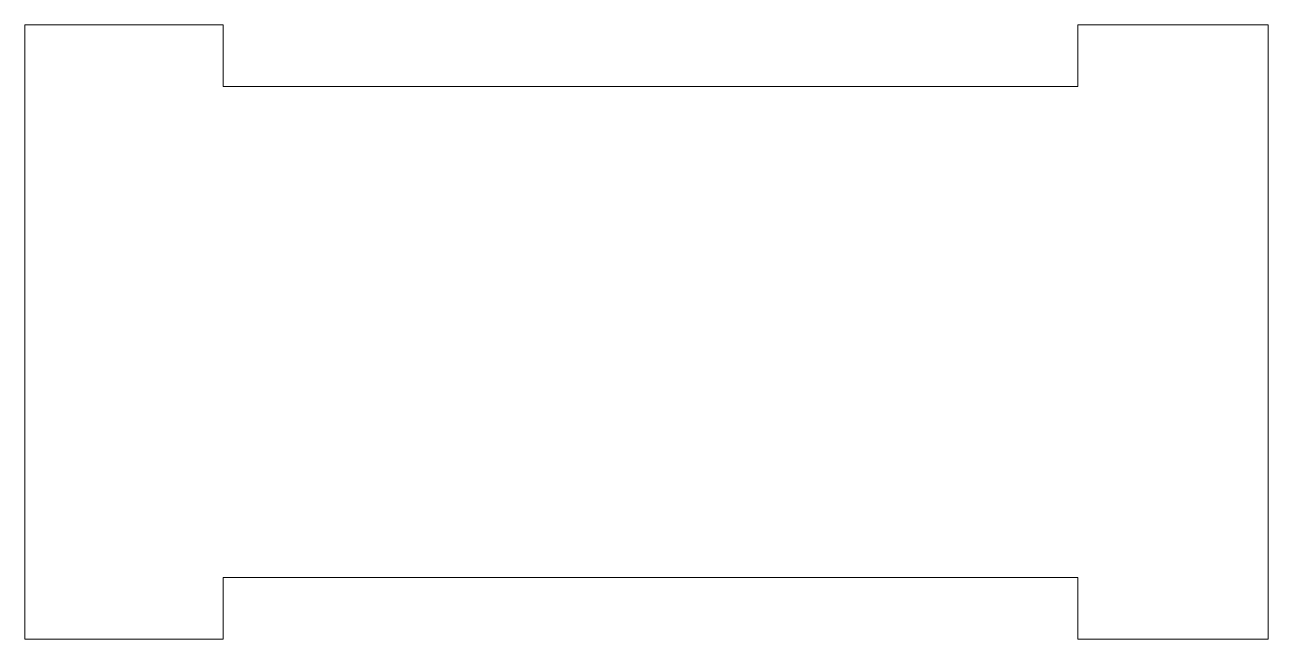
# Model space of a CAD drawing. Header units: millimetres. Extents: x -51 to -19, y -15.8 to 0.
import ezdxf

# ---------------------------------------------------------------- set-up
doc = ezdxf.new("R2010")
doc.units = ezdxf.units.MM

msp = doc.modelspace()

# ---------------------------------------------------------------- linework, layer by layer
at = {"color": 7, "linetype": 'Continuous', "lineweight": 15}
for p, q in [((-45.9, 0), (-51, 0)), ((-51, 0), (-51, -15.8)), ((-45.9, -1.5875), (-45.9, 0)), ((-19, 0), (-23.9, 0)), ((-23.9, 0), (-23.9, -1.5875)), ((-19, 0), (-19, -15.8)), ((-45.9, -1.5875), (-23.9, -1.5875)), ((-45.9, -14.2125), (-45.9, -15.8)), ((-23.9, -14.2125), (-45.9, -14.2125)), ((-23.9, -15.8), (-23.9, -14.2125)), ((-45.9, -15.8), (-51, -15.8)), ((-19, -15.8), (-23.9, -15.8))]:
    msp.add_line(p, q, dxfattribs=at)

doc.saveas('drawing.dxf')
